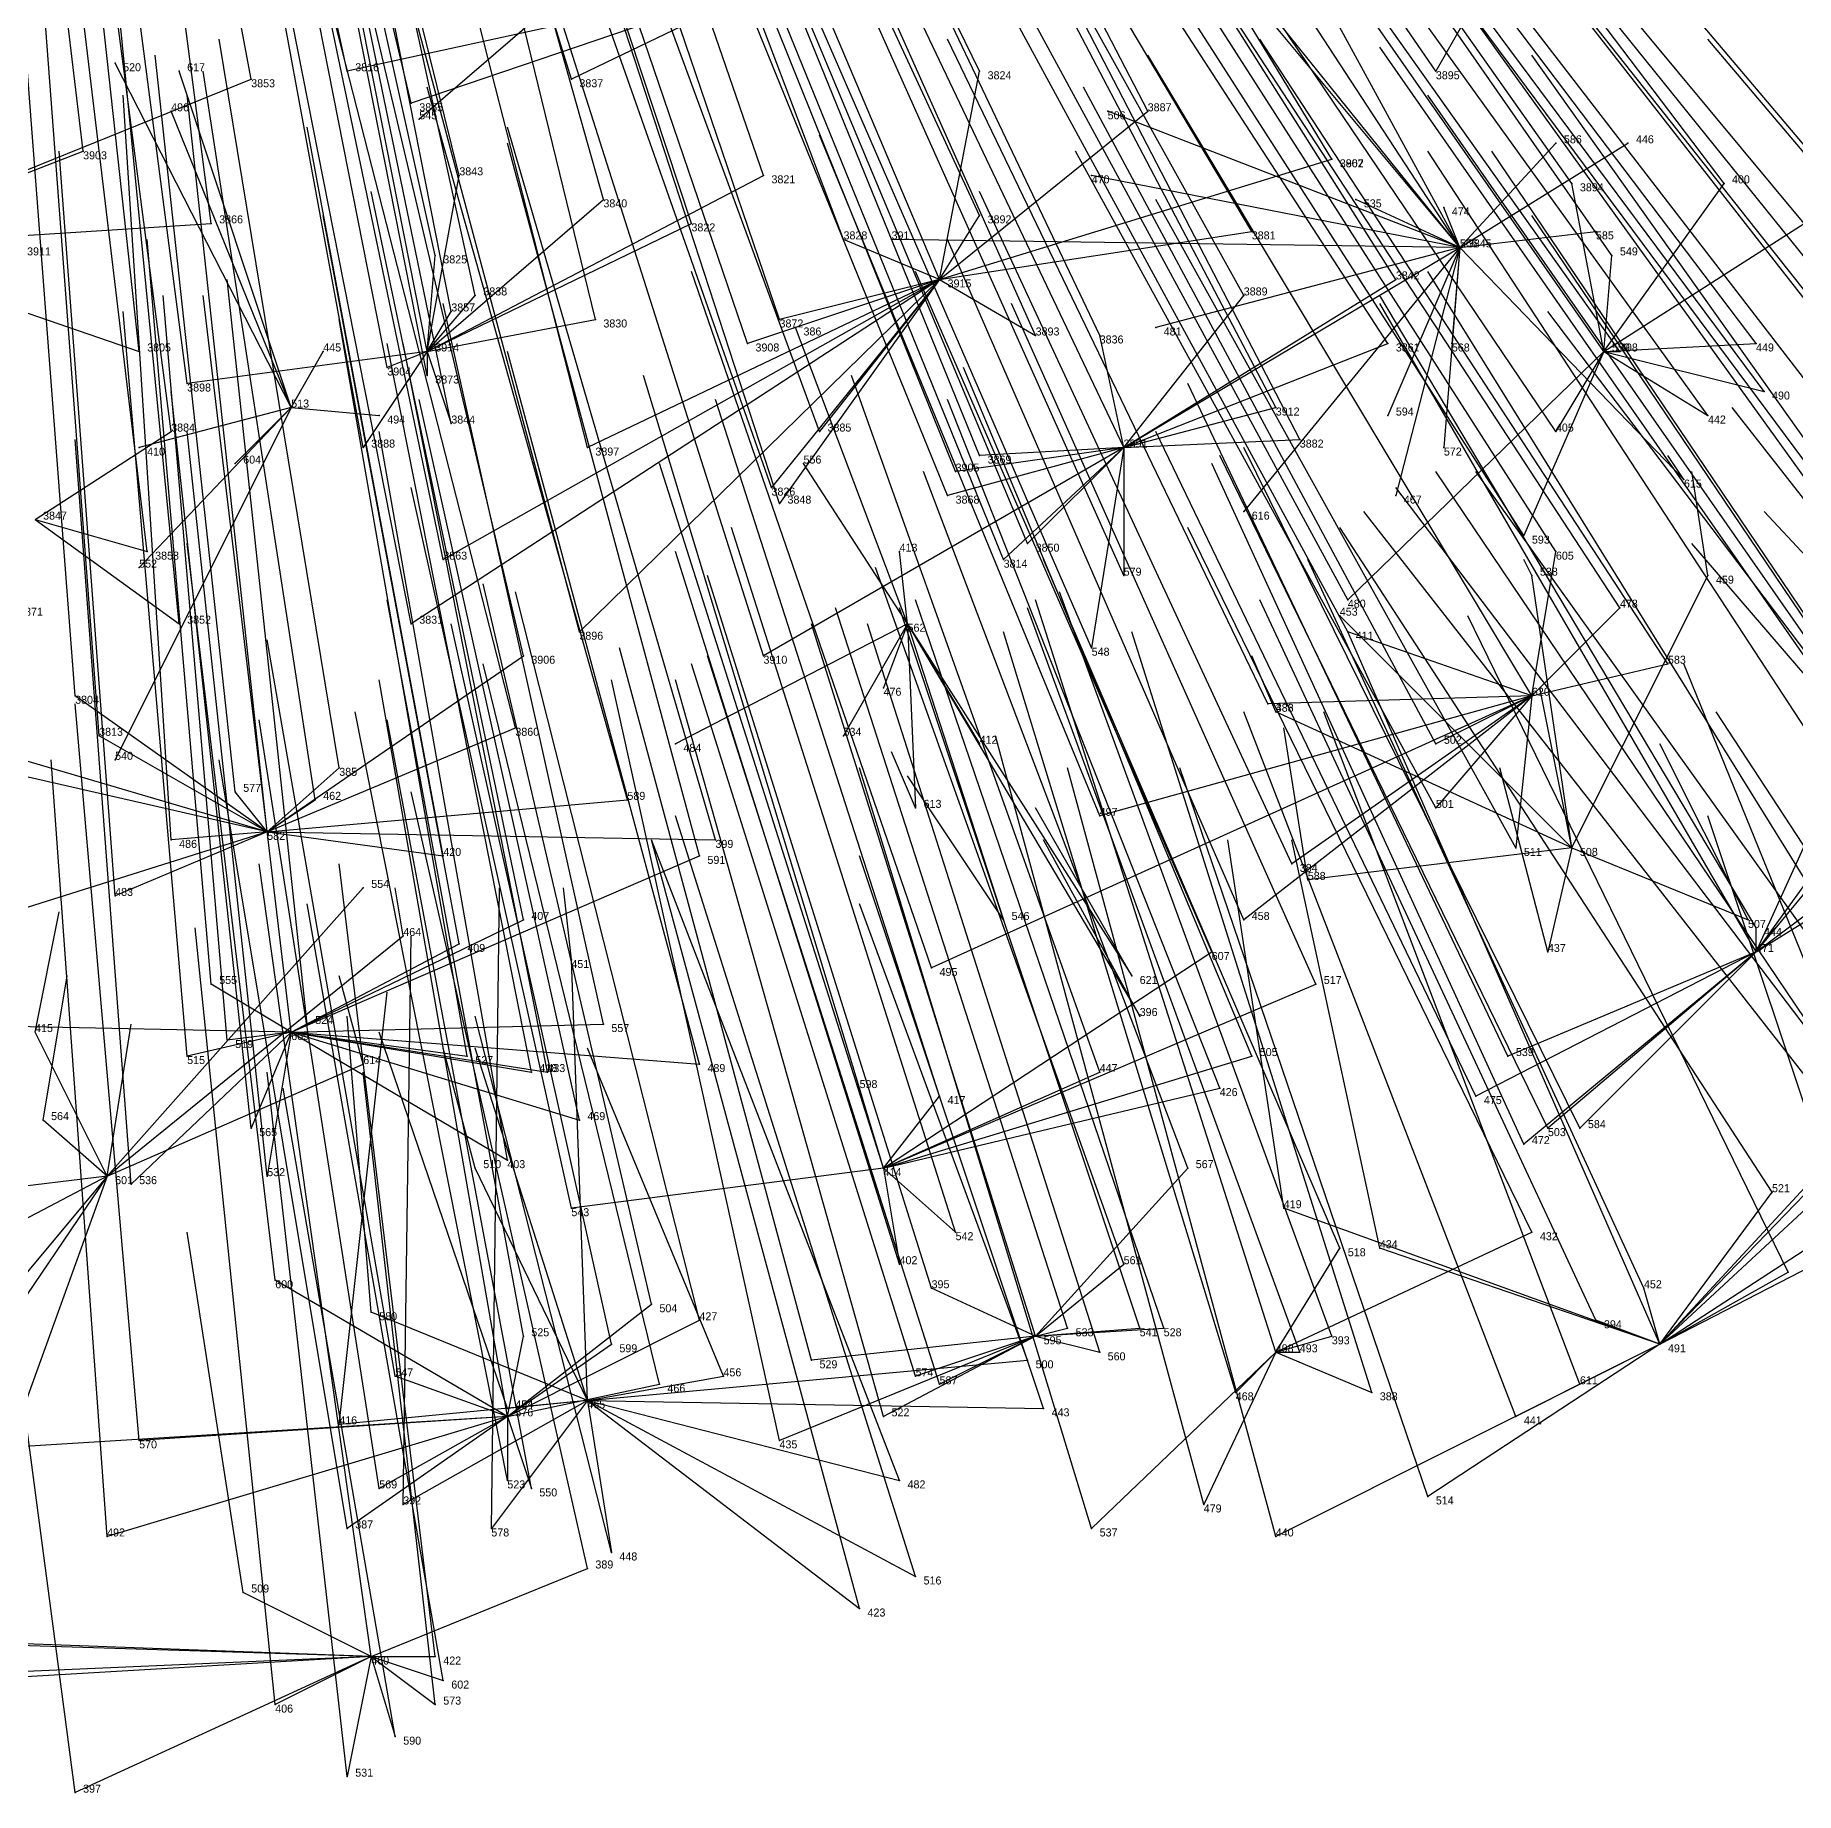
# Model space of a CAD drawing. Extents: x -0.5 to 0.59, y -0.5 to 0.58.
# Drawn here: x 0.021 to 0.241, y -0.497 to -0.2775 of the extents above; entities that cross this region are included whole.
import ezdxf

# ---------------------------------------------------------------- set-up
doc = ezdxf.new("R2010")
doc.units = 0
for name, color, linetype in [('Facilities', 3, 'CONTINUOUS'), ('Facilities_lines', 3, 'CONTINUOUS'), ('Normals', 1, 'CONTINUOUS'), ('Source_points', 5, 'CONTINUOUS'), ('Text', 3, 'CONTINUOUS')]:
    doc.layers.add(name, color=color, linetype=linetype)

msp = doc.modelspace()

# ---------------------------------------------------------------- linework, layer by layer
at = {"layer": 'Facilities', "color": 3}
for p in [(0.199, -0.304, -1.25), (0.134, -0.308, -0.84), (0.07, -0.317, -0.811), (0.217, -0.317, -0.96), (0.053, -0.324, -1.25), (0.157, -0.329, -0.911), (0.13, -0.351, -1.25), (0.208, -0.36, -1.038), (0.05, -0.377, -0.951), (0.213, -0.379, -1.25), (0.236, -0.392, -1.142), (0.053, -0.402, -1.014), (0.03, -0.42, -1.25), (0.127, -0.419, -1.095), (0.146, -0.44, -1.159), (0.176, -0.442, -1.188), (0.224, -0.441, -1.238), (0.09, -0.448, -1.25), (0.08, -0.45, -1.141), (0.063, -0.48, -1.211)]:
    msp.add_point(p, dxfattribs=at)
at = {"layer": 'Facilities_lines', "color": 3}
for p, q in [((0.213, -0.252, -0.824), (0.196, -0.282, -0.859)), ((0.199, -0.304, -1.25), (0.166, -0.263, -1.25)), ((0.199, -0.304, -1.25), (0.169, -0.268, -1.25)), ((0.115, -0.27, -0.734), (0.06, -0.282, -0.72)), ((0.115, -0.27, -0.734), (0.068, -0.286, -0.736)), ((0.091, -0.269, -1.25), (0.069, -0.288, -1.25)), ((0.115, -0.27, -0.734), (0.088, -0.283, -0.742)), ((0.199, -0.304, -1.25), (0.181, -0.271, -1.25)), ((0.053, -0.324, -1.25), (0.031, -0.281, -1.25)), ((-0.004, -0.304, -0.76), (0.048, -0.283, -0.718)), ((0.053, -0.324, -1.25), (0.039, -0.282, -1.25)), ((0.134, -0.308, -0.84), (0.139, -0.282, -0.786)), ((0.053, -0.324, -1.25), (0.038, -0.287, -1.25)), ((0.134, -0.308, -0.84), (0.16, -0.287, -0.821)), ((0.199, -0.304, -1.25), (0.155, -0.287, -1.25)), ((-0.004, -0.304, -0.76), (0.027, -0.292, -0.734)), ((0.199, -0.304, -1.25), (0.22, -0.291, -1.25)), ((0.199, -0.304, -1.25), (0.211, -0.291, -1.25)), ((0.134, -0.308, -0.84), (0.183, -0.293, -0.864)), ((0.134, -0.308, -0.84), (0.183, -0.293, -0.865)), ((0.07, -0.317, -0.811), (0.112, -0.295, -0.789)), ((0.07, -0.317, -0.811), (0.074, -0.295, -0.759)), ((0.199, -0.304, -1.25), (0.153, -0.295, -1.25)), ((0.217, -0.317, -0.96), (0.213, -0.296, -0.913)), ((0.217, -0.317, -0.96), (0.232, -0.296, -0.94)), ((0.07, -0.317, -0.811), (0.092, -0.298, -0.78)), ((0.199, -0.304, -1.25), (0.186, -0.298, -1.25)), ((0.199, -0.304, -1.25), (0.197, -0.299, -1.25)), ((-0.004, -0.304, -0.76), (0.043, -0.301, -0.759)), ((0.07, -0.317, -0.811), (0.103, -0.301, -0.796)), ((0.134, -0.308, -0.84), (0.139, -0.3, -0.827)), ((0.217, -0.317, -0.96), (0.242, -0.301, -0.965)), ((0.134, -0.308, -0.84), (0.122, -0.303, -0.816)), ((0.199, -0.304, -1.25), (0.128, -0.303, -1.25)), ((0.134, -0.308, -0.84), (0.173, -0.302, -0.871)), ((0.199, -0.304, -1.25), (0.216, -0.302, -1.25)), ((-0.004, -0.304, -0.76), (0.034, -0.317, -0.796)), ((0.07, -0.317, -0.811), (0.071, -0.305, -0.784)), ((0.157, -0.329, -0.911), (0.199, -0.304, -0.907)), ((0.199, -0.304, -1.25), (0.161, -0.314, -1.25)), ((0.199, -0.304, -1.25), (0.172, -0.337, -1.25)), ((0.199, -0.304, -1.25), (0.19, -0.325, -1.25)), ((0.199, -0.304, -1.25), (0.191, -0.335, -1.25)), ((0.199, -0.304, -1.25), (0.197, -0.329, -1.25)), ((0.199, -0.304, -1.25), (0.198, -0.316, -1.25)), ((0.199, -0.304, -1.25), (0.227, -0.333, -1.25)), ((0.217, -0.317, -0.96), (0.218, -0.305, -0.937)), ((0.134, -0.308, -0.84), (0.068, -0.351, -0.894)), ((0.07, -0.317, -0.811), (0.076, -0.31, -0.797)), ((0.134, -0.308, -0.84), (0.072, -0.343, -0.875)), ((0.134, -0.308, -0.84), (0.089, -0.352, -0.908)), ((0.134, -0.308, -0.84), (0.09, -0.329, -0.854)), ((0.134, -0.308, -0.84), (0.11, -0.316, -0.837)), ((0.134, -0.308, -0.84), (0.113, -0.334, -0.881)), ((0.134, -0.308, -0.84), (0.114, -0.313, -0.833)), ((0.134, -0.308, -0.84), (0.114, -0.336, -0.886)), ((0.134, -0.308, -0.84), (0.119, -0.327, -0.87)), ((0.134, -0.308, -0.84), (0.146, -0.315, -0.867)), ((0.157, -0.329, -0.911), (0.191, -0.308, -0.905)), ((0.157, -0.329, -0.911), (0.172, -0.31, -0.886)), ((0.07, -0.317, -0.811), (0.073, -0.312, -0.8)), ((0.07, -0.317, -0.811), (0.091, -0.313, -0.815)), ((0.13, -0.351, -1.25), (0.116, -0.314, -1.25)), ((0.157, -0.329, -0.911), (0.154, -0.315, -0.877)), ((0.157, -0.329, -0.911), (0.19, -0.316, -0.922)), ((0.217, -0.317, -0.96), (0.236, -0.316, -0.987)), ((0.07, -0.317, -0.811), (0.04, -0.321, -0.81)), ((0.053, -0.324, -1.25), (0.057, -0.317, -1.25)), ((0.07, -0.317, -0.811), (0.062, -0.329, -0.836)), ((0.07, -0.317, -0.811), (0.065, -0.319, -0.815)), ((0.07, -0.317, -0.811), (0.07, -0.32, -0.82)), ((0.07, -0.317, -0.811), (0.073, -0.326, -0.834)), ((0.217, -0.317, -0.96), (0.185, -0.348, -0.986)), ((0.217, -0.317, -0.96), (0.207, -0.34, -0.996)), ((0.217, -0.317, -0.96), (0.211, -0.327, -0.971)), ((0.217, -0.317, -0.96), (0.219, -0.317, -0.962)), ((0.217, -0.317, -0.96), (0.237, -0.322, -1)), ((0.217, -0.317, -0.96), (0.23, -0.325, -0.996)), ((0.053, -0.324, -1.25), (0.031, -0.368, -1.25)), ((0.053, -0.324, -1.25), (0.034, -0.329, -1.25)), ((0.053, -0.324, -1.25), (0.034, -0.344, -1.25)), ((0.053, -0.324, -1.25), (0.046, -0.331, -1.25)), ((0.053, -0.324, -1.25), (0.064, -0.325, -1.25)), ((0.157, -0.329, -0.911), (0.176, -0.324, -0.922)), ((0.021, -0.338, -0.846), (0.038, -0.327, -0.823)), ((0.157, -0.329, -0.911), (0.112, -0.355, -0.931)), ((0.157, -0.329, -0.911), (0.135, -0.335, -0.904)), ((0.157, -0.329, -0.911), (0.136, -0.332, -0.896)), ((0.157, -0.329, -0.911), (0.139, -0.33, -0.895)), ((0.157, -0.329, -0.911), (0.142, -0.343, -0.929)), ((0.157, -0.329, -0.911), (0.145, -0.341, -0.927)), ((0.157, -0.329, -0.911), (0.153, -0.354, -0.965)), ((0.157, -0.329, -0.911), (0.179, -0.328, -0.934)), ((0.157, -0.329, -0.911), (0.157, -0.345, -0.947)), ((0.13, -0.351, -1.25), (0.117, -0.331, -1.25)), ((0.021, -0.338, -0.846), (0.039, -0.351, -0.883)), ((0.021, -0.338, -0.846), (0.035, -0.342, -0.86)), ((0.13, -0.351, -1.25), (0.129, -0.342, -1.25)), ((0.208, -0.36, -1.038), (0.211, -0.342, -1.005)), ((0.213, -0.379, -1.25), (0.208, -0.345, -1.25)), ((0.213, -0.379, -1.25), (0.23, -0.345, -1.25)), ((0.208, -0.36, -1.038), (0.219, -0.349, -1.029)), ((0.13, -0.351, -1.25), (0.101, -0.366, -1.25)), ((0.13, -0.351, -1.25), (0.122, -0.365, -1.25)), ((0.13, -0.351, -1.25), (0.127, -0.359, -1.25)), ((0.13, -0.351, -1.25), (0.139, -0.366, -1.25)), ((0.13, -0.351, -1.25), (0.159, -0.4, -1.25)), ((0.13, -0.351, -1.25), (0.142, -0.388, -1.25)), ((0.13, -0.351, -1.25), (0.131, -0.374, -1.25)), ((0.13, -0.351, -1.25), (0.158, -0.395, -1.25)), ((0.213, -0.379, -1.25), (0.184, -0.35, -1.25)), ((0.208, -0.36, -1.038), (0.185, -0.352, -0.995)), ((0.05, -0.377, -0.951), (0.082, -0.355, -0.912)), ((0.208, -0.36, -1.038), (0.225, -0.356, -1.052)), ((0.236, -0.392, -1.142), (0.262, -0.356, -1.105)), ((0.05, -0.377, -0.951), (0.026, -0.36, -0.903)), ((0.208, -0.36, -1.038), (0.133, -0.394, -1.041)), ((0.208, -0.36, -1.038), (0.154, -0.375, -1.013)), ((0.208, -0.36, -1.038), (0.172, -0.388, -1.061)), ((0.208, -0.36, -1.038), (0.175, -0.361, -1.004)), ((0.208, -0.36, -1.038), (0.178, -0.381, -1.052)), ((0.208, -0.36, -1.038), (0.196, -0.374, -1.055)), ((0.208, -0.36, -1.038), (0.196, -0.366, -1.037)), ((0.208, -0.36, -1.038), (0.206, -0.379, -1.08)), ((0.213, -0.379, -1.25), (0.176, -0.362, -1.25)), ((0.05, -0.377, -0.951), (0.029, -0.365, -0.915)), ((0.05, -0.377, -0.951), (0.081, -0.364, -0.932)), ((0.05, -0.377, -0.951), (0.002, -0.366, -0.915)), ((0.05, -0.377, -0.951), (0.016, -0.367, -0.919)), ((0.05, -0.377, -0.951), (0.059, -0.369, -0.935)), ((0.236, -0.392, -1.142), (0.255, -0.369, -1.122)), ((0.236, -0.392, -1.142), (0.246, -0.37, -1.111)), ((0.05, -0.377, -0.951), (0.046, -0.372, -0.937)), ((0.05, -0.377, -0.951), (0.056, -0.373, -0.943)), ((0.05, -0.377, -0.951), (0.095, -0.373, -0.962)), ((0.05, -0.377, -0.951), (0.015, -0.388, -0.971)), ((0.05, -0.377, -0.951), (0.031, -0.385, -0.965)), ((0.05, -0.377, -0.951), (0.038, -0.378, -0.95)), ((0.05, -0.377, -0.951), (0.106, -0.378, -0.981)), ((0.05, -0.377, -0.951), (0.072, -0.38, -0.966)), ((0.236, -0.392, -1.142), (0.26, -0.377, -1.145)), ((0.053, -0.402, -1.014), (0.104, -0.38, -0.986)), ((0.213, -0.379, -1.25), (0.18, -0.383, -1.25)), ((0.213, -0.379, -1.25), (0.21, -0.392, -1.25)), ((0.213, -0.379, -1.25), (0.235, -0.388, -1.25)), ((0.03, -0.42, -1.25), (0.062, -0.384, -1.25)), ((0.236, -0.392, -1.142), (0.244, -0.386, -1.141)), ((0.053, -0.402, -1.014), (0.082, -0.388, -0.991)), ((0.236, -0.392, -1.142), (0.236, -0.389, -1.139)), ((0.03, -0.42, -1.25), (0.067, -0.39, -1.25)), ((0.053, -0.402, -1.014), (0.074, -0.391, -0.995)), ((0.09, -0.448, -1.25), (0.088, -0.393, -1.25)), ((0.127, -0.419, -1.095), (0.168, -0.392, -1.067)), ((0.236, -0.392, -1.142), (0.201, -0.41, -1.142)), ((0.236, -0.392, -1.142), (0.205, -0.405, -1.135)), ((0.236, -0.392, -1.142), (0.207, -0.416, -1.162)), ((0.236, -0.392, -1.142), (0.21, -0.414, -1.161)), ((0.236, -0.392, -1.142), (0.214, -0.414, -1.165)), ((0.053, -0.402, -1.014), (0.043, -0.396, -0.995)), ((0.127, -0.419, -1.095), (0.181, -0.396, -1.089)), ((0.053, -0.402, -1.014), (0.003, -0.401, -1.003)), ((0.03, -0.42, -1.25), (0.021, -0.402, -1.25)), ((0.053, -0.402, -1.014), (0.033, -0.421, -1.055)), ((0.053, -0.402, -1.014), (0.04, -0.405, -1.018)), ((0.053, -0.402, -1.014), (0.045, -0.403, -1.014)), ((0.053, -0.402, -1.014), (0.048, -0.414, -1.043)), ((0.053, -0.402, -1.014), (0.05, -0.42, -1.057)), ((0.053, -0.402, -1.014), (0.092, -0.401, -1.029)), ((0.053, -0.402, -1.014), (0.055, -0.401, -1.011)), ((0.053, -0.402, -1.014), (0.083, -0.407, -1.038)), ((0.053, -0.402, -1.014), (0.085, -0.407, -1.039)), ((0.053, -0.402, -1.014), (0.075, -0.405, -1.03)), ((0.053, -0.402, -1.014), (0.08, -0.418, -1.065)), ((0.053, -0.402, -1.014), (0.089, -0.413, -1.056)), ((0.053, -0.402, -1.014), (0.104, -0.406, -1.048)), ((0.03, -0.42, -1.25), (0.062, -0.406, -1.25)), ((0.127, -0.419, -1.095), (0.173, -0.405, -1.101)), ((0.127, -0.419, -1.095), (0.124, -0.409, -1.068)), ((0.127, -0.419, -1.095), (0.154, -0.407, -1.088)), ((0.127, -0.419, -1.095), (0.169, -0.409, -1.107)), ((0.127, -0.419, -1.095), (0.134, -0.41, -1.079)), ((0.03, -0.42, -1.25), (0.022, -0.413, -1.25)), ((0.224, -0.441, -1.238), (0.251, -0.413, -1.209)), ((0.224, -0.441, -1.238), (0.252, -0.415, -1.214)), ((0.224, -0.441, -1.238), (0.248, -0.415, -1.21)), ((0.03, -0.42, -1.25), (-0.003, -0.424, -1.25)), ((0.03, -0.42, -1.25), (0.005, -0.45, -1.25)), ((0.03, -0.42, -1.25), (0.009, -0.451, -1.25)), ((0.03, -0.42, -1.25), (0.009, -0.431, -1.25)), ((0.03, -0.42, -1.25), (0.013, -0.467, -1.25)), ((0.09, -0.448, -1.25), (0.076, -0.419, -1.25)), ((0.127, -0.419, -1.095), (0.088, -0.424, -1.083)), ((0.127, -0.419, -1.095), (0.129, -0.431, -1.124)), ((0.127, -0.419, -1.095), (0.136, -0.427, -1.121)), ((0.146, -0.44, -1.159), (0.165, -0.419, -1.125)), ((0.224, -0.441, -1.238), (0.238, -0.422, -1.21)), ((0.224, -0.441, -1.238), (0.177, -0.424, -1.25)), ((0.224, -0.441, -1.238), (0.255, -0.425, -1.239)), ((0.224, -0.441, -1.238), (0.247, -0.426, -1.25)), ((0.176, -0.442, -1.188), (0.208, -0.427, -1.189)), ((0.146, -0.44, -1.159), (0.157, -0.431, -1.146)), ((0.176, -0.442, -1.188), (0.184, -0.429, -1.168)), ((0.224, -0.441, -1.238), (0.189, -0.429, -1.25)), ((0.08, -0.45, -1.141), (0.051, -0.433, -1.091)), ((0.224, -0.441, -1.238), (0.24, -0.432, -1.236)), ((0.146, -0.44, -1.159), (0.133, -0.434, -1.134)), ((0.224, -0.441, -1.238), (0.222, -0.434, -1.218)), ((0.09, -0.448, -1.25), (0.063, -0.437, -1.25)), ((0.08, -0.45, -1.141), (0.098, -0.436, -1.118)), ((0.08, -0.45, -1.141), (0.104, -0.438, -1.125)), ((0.146, -0.44, -1.159), (0.162, -0.439, -1.17)), ((0.146, -0.44, -1.159), (0.15, -0.439, -1.161)), ((0.146, -0.44, -1.159), (0.159, -0.439, -1.167)), ((0.224, -0.441, -1.238), (0.216, -0.438, -1.222)), ((0.08, -0.45, -1.141), (0.082, -0.44, -1.119)), ((0.08, -0.45, -1.141), (0.093, -0.441, -1.128)), ((0.146, -0.44, -1.159), (0.114, -0.453, -1.169)), ((0.146, -0.44, -1.159), (0.118, -0.443, -1.147)), ((0.146, -0.44, -1.159), (0.127, -0.45, -1.169)), ((0.146, -0.44, -1.159), (0.131, -0.445, -1.159)), ((0.146, -0.44, -1.159), (0.134, -0.446, -1.164)), ((0.146, -0.44, -1.159), (0.154, -0.442, -1.171)), ((0.176, -0.442, -1.188), (0.153, -0.464, -1.222)), ((0.176, -0.442, -1.188), (0.167, -0.461, -1.226)), ((0.176, -0.442, -1.188), (0.171, -0.447, -1.197)), ((0.176, -0.442, -1.188), (0.183, -0.44, -1.191)), ((0.224, -0.441, -1.238), (0.176, -0.465, -1.242)), ((0.176, -0.442, -1.188), (0.188, -0.447, -1.213)), ((0.176, -0.442, -1.188), (0.179, -0.442, -1.192)), ((0.224, -0.441, -1.238), (0.195, -0.46, -1.249)), ((0.224, -0.441, -1.238), (0.206, -0.45, -1.238)), ((0.224, -0.441, -1.238), (0.214, -0.446, -1.25)), ((0.09, -0.448, -1.25), (0.145, -0.443, -1.25)), ((0.08, -0.45, -1.141), (0.066, -0.445, -1.124)), ((0.08, -0.45, -1.141), (0.099, -0.446, -1.142)), ((0.09, -0.448, -1.25), (0.107, -0.445, -1.25)), ((0.09, -0.448, -1.25), (0.059, -0.451, -1.25)), ((0.09, -0.448, -1.25), (0.067, -0.461, -1.25)), ((0.09, -0.448, -1.25), (0.078, -0.464, -1.25)), ((0.09, -0.448, -1.25), (0.08, -0.449, -1.25)), ((0.09, -0.448, -1.25), (0.147, -0.449, -1.25)), ((0.09, -0.448, -1.25), (0.124, -0.474, -1.226)), ((0.09, -0.448, -1.25), (0.093, -0.467, -1.25)), ((0.09, -0.448, -1.25), (0.129, -0.458, -1.25)), ((0.09, -0.448, -1.25), (0.131, -0.47, -1.221)), ((0.08, -0.45, -1.141), (0, -0.455, -1.138)), ((0.08, -0.45, -1.141), (0.03, -0.465, -1.164)), ((0.08, -0.45, -1.141), (0.034, -0.453, -1.136)), ((0.08, -0.45, -1.141), (0.06, -0.464, -1.169)), ((0.08, -0.45, -1.141), (0.064, -0.459, -1.158)), ((0.08, -0.45, -1.141), (0.08, -0.458, -1.163)), ((0.08, -0.45, -1.141), (0.083, -0.459, -1.167)), ((0.063, -0.48, -1.211), (0.09, -0.469, -1.194)), ((0.063, -0.48, -1.211), (0.047, -0.472, -1.25)), ((0.063, -0.48, -1.211), (-0.001, -0.478, -1.195)), ((0.063, -0.48, -1.211), (0.009, -0.478, -1.195)), ((0.063, -0.48, -1.211), (0.012, -0.483, -1.207)), ((0.063, -0.48, -1.211), (0.017, -0.482, -1.207)), ((0.063, -0.48, -1.211), (0.026, -0.497, -1.243)), ((0.063, -0.48, -1.211), (0.051, -0.486, -1.222)), ((0.063, -0.48, -1.211), (0.06, -0.495, -1.246)), ((0.063, -0.48, -1.211), (0.071, -0.48, -1.214)), ((0.063, -0.48, -1.211), (0.071, -0.486, -1.25)), ((0.063, -0.48, -1.211), (0.066, -0.49, -1.237)), ((0.063, -0.48, -1.211), (0.072, -0.483, -1.222))]:
    msp.add_line(p, q, dxfattribs=at)
at = {"layer": 'Normals', "color": 1}
for p, q in [((0.06, -0.282, -0.72), (0.04, -0.191, -0.758)), ((0.048, -0.283, -0.718), (0.031, -0.192, -0.756)), ((0.088, -0.283, -0.742), (0.061, -0.195, -0.78)), ((0.068, -0.286, -0.736), (0.047, -0.197, -0.774)), ((0.027, -0.292, -0.734), (0.016, -0.2, -0.772)), ((0.139, -0.282, -0.786), (0.098, -0.198, -0.822)), ((0.16, -0.287, -0.821), (0.117, -0.204, -0.858)), ((0.074, -0.295, -0.759), (0.052, -0.206, -0.799)), ((0.196, -0.282, -0.859), (0.144, -0.206, -0.897)), ((0.112, -0.295, -0.789), (0.082, -0.208, -0.827)), ((0.043, -0.301, -0.759), (0.031, -0.209, -0.798)), ((0.092, -0.298, -0.78), (0.067, -0.209, -0.818)), ((0.103, -0.301, -0.796), (0.074, -0.213, -0.834)), ((0.071, -0.305, -0.784), (0.051, -0.215, -0.822)), ((0.183, -0.293, -0.864), (0.135, -0.214, -0.902)), ((0.183, -0.293, -0.865), (0.135, -0.214, -0.903)), ((0.122, -0.303, -0.816), (0.089, -0.216, -0.853)), ((0.139, -0.3, -0.827), (0.1, -0.216, -0.865)), ((0.076, -0.31, -0.797), (0.056, -0.219, -0.835)), ((0.073, -0.312, -0.8), (0.055, -0.221, -0.837)), ((0.213, -0.296, -0.913), (0.16, -0.221, -0.951)), ((0.232, -0.296, -0.94), (0.176, -0.222, -0.977)), ((0.091, -0.313, -0.815), (0.069, -0.223, -0.853)), ((0.134, -0.308, -0.84), (0.098, -0.223, -0.878)), ((0.173, -0.302, -0.871), (0.126, -0.223, -0.909)), ((0.034, -0.317, -0.796), (0.024, -0.225, -0.834)), ((0.07, -0.317, -0.811), (0.052, -0.226, -0.848)), ((0.114, -0.313, -0.833), (0.084, -0.225, -0.87)), ((0.199, -0.304, -0.907), (0.148, -0.226, -0.945)), ((0.065, -0.319, -0.815), (0.047, -0.228, -0.852)), ((0.11, -0.316, -0.837), (0.08, -0.228, -0.875)), ((0.04, -0.321, -0.81), (0.028, -0.229, -0.847)), ((0.07, -0.32, -0.82), (0.052, -0.229, -0.856)), ((0.146, -0.315, -0.867), (0.108, -0.23, -0.905)), ((0.172, -0.31, -0.886), (0.127, -0.229, -0.925)), ((0.191, -0.308, -0.905), (0.141, -0.229, -0.943)), ((0.218, -0.305, -0.937), (0.165, -0.229, -0.975)), ((0.242, -0.301, -0.965), (0.183, -0.23, -1.004)), ((0.154, -0.315, -0.877), (0.114, -0.231, -0.915)), ((0.038, -0.327, -0.823), (0.026, -0.235, -0.86)), ((0.073, -0.326, -0.834), (0.054, -0.234, -0.871)), ((0.062, -0.329, -0.836), (0.045, -0.237, -0.873)), ((0.09, -0.329, -0.854), (0.067, -0.239, -0.89)), ((0.19, -0.316, -0.922), (0.14, -0.239, -0.961)), ((0.119, -0.327, -0.87), (0.087, -0.24, -0.907)), ((0.217, -0.317, -0.96), (0.164, -0.241, -0.998)), ((0.219, -0.317, -0.962), (0.165, -0.241, -1.001)), ((0.139, -0.33, -0.895), (0.104, -0.244, -0.931)), ((0.176, -0.324, -0.922), (0.133, -0.242, -0.959)), ((0.236, -0.316, -0.987), (0.18, -0.242, -1.024)), ((0.113, -0.334, -0.881), (0.082, -0.246, -0.917)), ((0.136, -0.332, -0.896), (0.101, -0.245, -0.932)), ((0.157, -0.329, -0.911), (0.117, -0.245, -0.948)), ((0.179, -0.328, -0.934), (0.136, -0.245, -0.971)), ((0.114, -0.336, -0.886), (0.085, -0.247, -0.923)), ((0.237, -0.322, -1), (0.182, -0.248, -1.037)), ((0.035, -0.342, -0.86), (0.024, -0.25, -0.896)), ((0.135, -0.335, -0.904), (0.1, -0.249, -0.94)), ((0.211, -0.327, -0.971), (0.159, -0.25, -1.009)), ((0.23, -0.325, -0.996), (0.176, -0.25, -1.033)), ((0.072, -0.343, -0.875), (0.053, -0.252, -0.912)), ((0.268, -0.322, -1.047), (0.208, -0.251, -1.084)), ((0.145, -0.341, -0.927), (0.109, -0.255, -0.963)), ((0.256, -0.327, -1.039), (0.199, -0.255, -1.076)), ((0.142, -0.343, -0.929), (0.107, -0.257, -0.965)), ((0.039, -0.351, -0.883), (0.03, -0.259, -0.92)), ((0.262, -0.33, -1.053), (0.204, -0.258, -1.091)), ((0.068, -0.351, -0.894), (0.05, -0.26, -0.931)), ((0.157, -0.345, -0.947), (0.119, -0.26, -0.983)), ((0.089, -0.352, -0.908), (0.065, -0.262, -0.945)), ((0.207, -0.34, -0.996), (0.157, -0.262, -1.033)), ((0.246, -0.336, -1.042), (0.191, -0.262, -1.079)), ((0.254, -0.336, -1.052), (0.197, -0.262, -1.09)), ((0.262, -0.336, -1.065), (0.205, -0.263, -1.102)), ((0.082, -0.355, -0.912), (0.061, -0.266, -0.95)), ((0.211, -0.342, -1.005), (0.161, -0.264, -1.041)), ((0.248, -0.341, -1.054), (0.194, -0.266, -1.092)), ((0.026, -0.36, -0.903), (0.019, -0.268, -0.94)), ((0.112, -0.355, -0.931), (0.084, -0.267, -0.968)), ((0.185, -0.348, -0.986), (0.141, -0.267, -1.023)), ((0.153, -0.354, -0.965), (0.116, -0.269, -1.002)), ((0.029, -0.365, -0.915), (0.022, -0.272, -0.953)), ((0.185, -0.352, -0.995), (0.141, -0.271, -1.032)), ((0.219, -0.349, -1.029), (0.168, -0.271, -1.066)), ((0.081, -0.364, -0.932), (0.058, -0.274, -0.97)), ((0.059, -0.369, -0.935), (0.044, -0.278, -0.974)), ((0.175, -0.361, -1.004), (0.135, -0.278, -1.041)), ((0.225, -0.356, -1.052), (0.174, -0.278, -1.089)), ((0.242, -0.355, -1.075), (0.189, -0.279, -1.111)), ((0.29, -0.349, -1.135), (0.23, -0.278, -1.171)), ((0.031, -0.281, -1.25), (0.031, -0.281, -1.15)), ((0.046, -0.372, -0.937), (0.036, -0.28, -0.975)), ((0.208, -0.36, -1.038), (0.16, -0.28, -1.075)), ((0.262, -0.356, -1.105), (0.208, -0.28, -1.142)), ((0.039, -0.282, -1.25), (0.039, -0.282, -1.15)), ((0.056, -0.373, -0.943), (0.042, -0.282, -0.982)), ((0.038, -0.378, -0.95), (0.032, -0.285, -0.987)), ((0.05, -0.377, -0.951), (0.04, -0.285, -0.989)), ((0.095, -0.373, -0.962), (0.07, -0.284, -0.999)), ((0.196, -0.366, -1.037), (0.152, -0.284, -1.074)), ((0.248, -0.361, -1.095), (0.195, -0.285, -1.132)), ((0.038, -0.287, -1.25), (0.038, -0.287, -1.15)), ((0.069, -0.288, -1.25), (0.069, -0.288, -1.15)), ((0.155, -0.287, -1.25), (0.155, -0.287, -1.15)), ((0.072, -0.38, -0.966), (0.055, -0.289, -1.004)), ((0.106, -0.378, -0.981), (0.08, -0.289, -1.018)), ((0.154, -0.375, -1.013), (0.119, -0.29, -1.051)), ((0.031, -0.385, -0.965), (0.024, -0.292, -1.003)), ((0.104, -0.38, -0.986), (0.08, -0.291, -1.023)), ((0.196, -0.374, -1.055), (0.151, -0.292, -1.092)), ((0.246, -0.37, -1.111), (0.195, -0.292, -1.148)), ((0.255, -0.369, -1.122), (0.203, -0.292, -1.159)), ((0.211, -0.291, -1.25), (0.211, -0.291, -1.15)), ((0.22, -0.291, -1.25), (0.22, -0.291, -1.15)), ((0.153, -0.295, -1.25), (0.153, -0.295, -1.15)), ((0.082, -0.388, -0.991), (0.063, -0.297, -1.029)), ((0.178, -0.381, -1.052), (0.139, -0.297, -1.089)), ((0.206, -0.379, -1.08), (0.161, -0.298, -1.117)), ((0.186, -0.298, -1.25), (0.186, -0.298, -1.15)), ((0.197, -0.299, -1.25), (0.197, -0.299, -1.15)), ((0.074, -0.391, -0.995), (0.057, -0.3, -1.033)), ((0.26, -0.377, -1.145), (0.208, -0.3, -1.182)), ((0.043, -0.396, -0.995), (0.035, -0.303, -1.032)), ((0.128, -0.303, -1.25), (0.128, -0.303, -1.15)), ((0.172, -0.388, -1.061), (0.135, -0.303, -1.099)), ((0.216, -0.302, -1.25), (0.216, -0.302, -1.15)), ((0.199, -0.304, -1.25), (0.199, -0.304, -1.15)), ((0.133, -0.394, -1.041), (0.103, -0.307, -1.08)), ((0.168, -0.392, -1.067), (0.131, -0.307, -1.105)), ((0.244, -0.386, -1.141), (0.195, -0.307, -1.178)), ((0.045, -0.403, -1.014), (0.037, -0.31, -1.05)), ((0.053, -0.402, -1.014), (0.042, -0.31, -1.05)), ((0.055, -0.401, -1.011), (0.045, -0.308, -1.047)), ((0.236, -0.389, -1.139), (0.189, -0.31, -1.176)), ((0.04, -0.405, -1.018), (0.032, -0.312, -1.054)), ((0.092, -0.401, -1.029), (0.072, -0.311, -1.067)), ((0.181, -0.396, -1.089), (0.143, -0.311, -1.126)), ((0.236, -0.392, -1.142), (0.189, -0.311, -1.179)), ((0.269, -0.39, -1.184), (0.21, -0.312, -1.205)), ((0.075, -0.405, -1.03), (0.059, -0.313, -1.066)), ((0.116, -0.314, -1.25), (0.116, -0.314, -1.15)), ((0.161, -0.314, -1.25), (0.161, -0.314, -1.15)), ((0.083, -0.407, -1.038), (0.065, -0.316, -1.075)), ((0.085, -0.407, -1.039), (0.067, -0.316, -1.076)), ((0.198, -0.316, -1.25), (0.198, -0.316, -1.15)), ((0.057, -0.317, -1.25), (0.057, -0.317, -1.15)), ((0.104, -0.406, -1.048), (0.08, -0.317, -1.086)), ((0.124, -0.409, -1.068), (0.097, -0.32, -1.106)), ((0.154, -0.407, -1.088), (0.123, -0.32, -1.126)), ((0.173, -0.405, -1.101), (0.137, -0.319, -1.138)), ((0.205, -0.405, -1.135), (0.165, -0.321, -1.172)), ((0.048, -0.414, -1.043), (0.038, -0.322, -1.079)), ((0.089, -0.413, -1.056), (0.069, -0.323, -1.094)), ((0.134, -0.41, -1.079), (0.106, -0.323, -1.118)), ((0.169, -0.409, -1.107), (0.135, -0.323, -1.144)), ((0.053, -0.324, -1.25), (0.053, -0.324, -1.15)), ((0.064, -0.325, -1.25), (0.064, -0.325, -1.15)), ((0.19, -0.325, -1.25), (0.19, -0.325, -1.15)), ((0.291, -0.398, -1.233), (0.233, -0.324, -1.199)), ((0.05, -0.42, -1.057), (0.04, -0.327, -1.094)), ((0.08, -0.418, -1.065), (0.064, -0.327, -1.102)), ((0.201, -0.41, -1.142), (0.161, -0.327, -1.18)), ((0.033, -0.421, -1.055), (0.026, -0.328, -1.091)), ((0.034, -0.329, -1.25), (0.034, -0.329, -1.15)), ((0.214, -0.414, -1.165), (0.172, -0.329, -1.196)), ((0.197, -0.329, -1.25), (0.197, -0.329, -1.15)), ((0.046, -0.331, -1.25), (0.046, -0.331, -1.15)), ((0.127, -0.419, -1.095), (0.099, -0.331, -1.134)), ((0.117, -0.331, -1.25), (0.117, -0.331, -1.15)), ((0.165, -0.419, -1.125), (0.132, -0.332, -1.163)), ((0.207, -0.416, -1.162), (0.168, -0.331, -1.198)), ((0.21, -0.414, -1.161), (0.169, -0.33, -1.196)), ((0.252, -0.415, -1.214), (0.196, -0.332, -1.218)), ((0.259, -0.413, -1.218), (0.201, -0.332, -1.226)), ((0.227, -0.333, -1.25), (0.225, -0.33, -1.15)), ((0.23, -0.345, -1.25), (0.228, -0.332, -1.151)), ((0.088, -0.424, -1.083), (0.068, -0.334, -1.121)), ((0.251, -0.413, -1.209), (0.191, -0.334, -1.219)), ((0.191, -0.335, -1.25), (0.191, -0.335, -1.15)), ((0.172, -0.337, -1.25), (0.172, -0.337, -1.15)), ((0.248, -0.415, -1.21), (0.187, -0.337, -1.22)), ((0.28, -0.383, -1.25), (0.237, -0.337, -1.173)), ((0.136, -0.427, -1.121), (0.108, -0.339, -1.158)), ((0.208, -0.427, -1.189), (0.165, -0.339, -1.207)), ((0.238, -0.422, -1.21), (0.184, -0.339, -1.224)), ((0.051, -0.433, -1.091), (0.04, -0.341, -1.128)), ((0.129, -0.431, -1.124), (0.101, -0.342, -1.161)), ((0.129, -0.342, -1.25), (0.129, -0.342, -1.15)), ((0.184, -0.429, -1.168), (0.147, -0.343, -1.201)), ((0.222, -0.434, -1.218), (0.18, -0.343, -1.21)), ((0.208, -0.345, -1.25), (0.207, -0.343, -1.15)), ((0.271, -0.391, -1.25), (0.228, -0.341, -1.175)), ((0.034, -0.344, -1.25), (0.034, -0.344, -1.15)), ((0.133, -0.434, -1.134), (0.105, -0.345, -1.171)), ((0.157, -0.431, -1.146), (0.126, -0.344, -1.184)), ((0.098, -0.436, -1.118), (0.077, -0.346, -1.155)), ((0.104, -0.438, -1.125), (0.081, -0.347, -1.161)), ((0.183, -0.44, -1.191), (0.149, -0.347, -1.205)), ((0.082, -0.44, -1.119), (0.065, -0.348, -1.155)), ((0.15, -0.439, -1.161), (0.121, -0.349, -1.194)), ((0.159, -0.439, -1.167), (0.129, -0.349, -1.198)), ((0.162, -0.439, -1.17), (0.131, -0.348, -1.199)), ((0.179, -0.442, -1.192), (0.145, -0.349, -1.205)), ((0.176, -0.442, -1.188), (0.146, -0.348, -1.209)), ((0.216, -0.438, -1.222), (0.174, -0.348, -1.214)), ((0.093, -0.441, -1.128), (0.073, -0.351, -1.165)), ((0.146, -0.44, -1.159), (0.118, -0.351, -1.194)), ((0.154, -0.442, -1.171), (0.125, -0.351, -1.2)), ((0.13, -0.351, -1.25), (0.13, -0.351, -1.15)), ((0.184, -0.35, -1.25), (0.184, -0.35, -1.15)), ((0.24, -0.432, -1.236), (0.2, -0.35, -1.195)), ((0.066, -0.445, -1.124), (0.05, -0.353, -1.16)), ((0.118, -0.443, -1.147), (0.094, -0.354, -1.184)), ((0.171, -0.447, -1.197), (0.142, -0.352, -1.206)), ((0.188, -0.447, -1.213), (0.158, -0.352, -1.213)), ((0.224, -0.441, -1.238), (0.185, -0.352, -1.217)), ((0.099, -0.446, -1.142), (0.077, -0.356, -1.179)), ((0.131, -0.445, -1.159), (0.103, -0.356, -1.196)), ((0.134, -0.446, -1.164), (0.105, -0.355, -1.194)), ((0.176, -0.362, -1.25), (0.173, -0.355, -1.15)), ((0.255, -0.425, -1.239), (0.227, -0.356, -1.172)), ((0.08, -0.45, -1.141), (0.064, -0.358, -1.179)), ((0.114, -0.453, -1.169), (0.093, -0.358, -1.19)), ((0.127, -0.45, -1.169), (0.101, -0.358, -1.197)), ((0.127, -0.359, -1.25), (0.127, -0.359, -1.15)), ((0.213, -0.379, -1.25), (0.209, -0.359, -1.152)), ((0.034, -0.453, -1.136), (0.026, -0.361, -1.173)), ((0.08, -0.458, -1.163), (0.061, -0.362, -1.184)), ((0.206, -0.45, -1.238), (0.172, -0.362, -1.207)), ((0.214, -0.446, -1.25), (0.182, -0.362, -1.206)), ((0.269, -0.42, -1.25), (0.231, -0.362, -1.178)), ((0.064, -0.459, -1.158), (0.049, -0.363, -1.183)), ((0.083, -0.459, -1.167), (0.065, -0.363, -1.187)), ((0.122, -0.365, -1.25), (0.122, -0.365, -1.15)), ((0.167, -0.461, -1.226), (0.141, -0.365, -1.223)), ((0.18, -0.383, -1.25), (0.177, -0.364, -1.152)), ((0.101, -0.366, -1.25), (0.101, -0.366, -1.15)), ((0.131, -0.374, -1.25), (0.128, -0.367, -1.15)), ((0.139, -0.366, -1.25), (0.139, -0.366, -1.15)), ((0.235, -0.388, -1.25), (0.224, -0.366, -1.153)), ((0.03, -0.465, -1.164), (0.023, -0.368, -1.19)), ((0.031, -0.368, -1.25), (0.031, -0.368, -1.15)), ((0.06, -0.464, -1.169), (0.044, -0.368, -1.192)), ((0.153, -0.464, -1.222), (0.124, -0.369, -1.22)), ((0.176, -0.465, -1.242), (0.15, -0.369, -1.225)), ((0.195, -0.46, -1.249), (0.164, -0.369, -1.223)), ((0.21, -0.392, -1.25), (0.204, -0.369, -1.153)), ((0.142, -0.388, -1.25), (0.13, -0.37, -1.152)), ((0.09, -0.469, -1.194), (0.068, -0.372, -1.207)), ((0.131, -0.47, -1.221), (0.101, -0.375, -1.214)), ((0.158, -0.395, -1.25), (0.146, -0.374, -1.153)), ((0.247, -0.426, -1.25), (0.23, -0.375, -1.166)), ((0.124, -0.474, -1.226), (0.098, -0.378, -1.224)), ((0.129, -0.458, -1.25), (0.098, -0.378, -1.199)), ((0.159, -0.4, -1.25), (0.147, -0.378, -1.153)), ((0.177, -0.424, -1.25), (0.17, -0.378, -1.162)), ((0.189, -0.429, -1.25), (0.178, -0.378, -1.164)), ((0.147, -0.449, -1.25), (0.124, -0.38, -1.181)), ((0.063, -0.48, -1.211), (0.049, -0.381, -1.209)), ((0.071, -0.48, -1.214), (0.059, -0.381, -1.208)), ((0.062, -0.384, -1.25), (0.062, -0.384, -1.15)), ((0.067, -0.39, -1.25), (0.066, -0.384, -1.15)), ((0.078, -0.464, -1.25), (0.079, -0.384, -1.19)), ((0.088, -0.393, -1.25), (0.087, -0.384, -1.15)), ((0.021, -0.402, -1.25), (0.024, -0.387, -1.151)), ((0.072, -0.483, -1.222), (0.055, -0.386, -1.207)), ((0.145, -0.443, -1.25), (0.124, -0.386, -1.171)), ((0.051, -0.486, -1.222), (0.041, -0.389, -1.201)), ((0.067, -0.461, -1.25), (0.068, -0.39, -1.179)), ((0.022, -0.413, -1.25), (0.025, -0.395, -1.152)), ((0.062, -0.406, -1.25), (0.059, -0.395, -1.151)), ((0.059, -0.451, -1.25), (0.065, -0.397, -1.166)), ((0.063, -0.437, -1.25), (0.06, -0.4, -1.157)), ((0.093, -0.467, -1.25), (0.076, -0.4, -1.178)), ((0.03, -0.42, -1.25), (0.033, -0.401, -1.152)), ((0.08, -0.449, -1.25), (0.064, -0.402, -1.163)), ((0.076, -0.419, -1.25), (0.072, -0.404, -1.151)), ((0.09, -0.448, -1.25), (0.076, -0.404, -1.161)), ((0.107, -0.445, -1.25), (0.09, -0.404, -1.16)), ((0.06, -0.495, -1.246), (0.05, -0.407, -1.199)), ((0.066, -0.49, -1.237), (0.052, -0.409, -1.181)), ((0.071, -0.486, -1.25), (0.062, -0.407, -1.189)), ((0.047, -0.472, -1.25), (0.04, -0.427, -1.161)), ((0.026, -0.497, -1.243), (0.017, -0.429, -1.17))]:
    msp.add_line(p, q, dxfattribs=at)
at = {"layer": 'Source_points', "color": 5}
for p in [(0.031, -0.281, -1.25), (0.039, -0.282, -1.25), (0.048, -0.283, -0.718), (0.06, -0.282, -0.72), (0.088, -0.283, -0.742), (0.139, -0.282, -0.786), (0.196, -0.282, -0.859), (0.038, -0.287, -1.25), (0.068, -0.286, -0.736), (0.069, -0.288, -1.25), (0.155, -0.287, -1.25), (0.16, -0.287, -0.821), (0.027, -0.292, -0.734), (0.211, -0.291, -1.25), (0.22, -0.291, -1.25), (0.183, -0.293, -0.864), (0.183, -0.293, -0.865), (0.074, -0.295, -0.759), (0.112, -0.295, -0.789), (0.153, -0.295, -1.25), (0.213, -0.296, -0.913), (0.232, -0.296, -0.94), (0.092, -0.298, -0.78), (0.186, -0.298, -1.25), (0.197, -0.299, -1.25), (0.043, -0.301, -0.759), (0.103, -0.301, -0.796), (0.139, -0.3, -0.827), (0.122, -0.303, -0.816), (0.128, -0.303, -1.25), (0.173, -0.302, -0.871), (0.216, -0.302, -1.25), (0.071, -0.305, -0.784), (0.199, -0.304, -0.907), (0.218, -0.305, -0.937), (0.076, -0.31, -0.797), (0.172, -0.31, -0.886), (0.191, -0.308, -0.905), (0.073, -0.312, -0.8), (0.091, -0.313, -0.815), (0.114, -0.313, -0.833), (0.116, -0.314, -1.25), (0.161, -0.314, -1.25), (0.11, -0.316, -0.837), (0.146, -0.315, -0.867), (0.154, -0.315, -0.877), (0.19, -0.316, -0.922), (0.198, -0.316, -1.25), (0.236, -0.316, -0.987), (0.034, -0.317, -0.796), (0.057, -0.317, -1.25), (0.219, -0.317, -0.962), (0.04, -0.321, -0.81), (0.065, -0.319, -0.815), (0.07, -0.32, -0.82), (0.237, -0.322, -1), (0.064, -0.325, -1.25), (0.176, -0.324, -0.922), (0.19, -0.325, -1.25), (0.23, -0.325, -0.996), (0.038, -0.327, -0.823), (0.073, -0.326, -0.834), (0.119, -0.327, -0.87), (0.211, -0.327, -0.971), (0.034, -0.329, -1.25), (0.062, -0.329, -0.836), (0.09, -0.329, -0.854), (0.179, -0.328, -0.934), (0.197, -0.329, -1.25), (0.046, -0.331, -1.25), (0.117, -0.331, -1.25), (0.136, -0.332, -0.896), (0.139, -0.33, -0.895), (0.113, -0.334, -0.881), (0.227, -0.333, -1.25), (0.114, -0.336, -0.886), (0.135, -0.335, -0.904), (0.191, -0.335, -1.25), (0.172, -0.337, -1.25), (0.207, -0.34, -0.996), (0.035, -0.342, -0.86), (0.072, -0.343, -0.875), (0.129, -0.342, -1.25), (0.142, -0.343, -0.929), (0.145, -0.341, -0.927), (0.211, -0.342, -1.005), (0.034, -0.344, -1.25), (0.157, -0.345, -0.947), (0.208, -0.345, -1.25), (0.23, -0.345, -1.25), (0.185, -0.348, -0.986), (0.219, -0.349, -1.029), (0.039, -0.351, -0.883), (0.068, -0.351, -0.894), (0.184, -0.35, -1.25), (0.089, -0.352, -0.908), (0.153, -0.354, -0.965), (0.185, -0.352, -0.995), (0.082, -0.355, -0.912), (0.112, -0.355, -0.931), (0.225, -0.356, -1.052), (0.026, -0.36, -0.903), (0.127, -0.359, -1.25), (0.175, -0.361, -1.004), (0.176, -0.362, -1.25), (0.029, -0.365, -0.915), (0.081, -0.364, -0.932), (0.122, -0.365, -1.25), (0.101, -0.366, -1.25), (0.139, -0.366, -1.25), (0.196, -0.366, -1.037), (0.031, -0.368, -1.25), (0.059, -0.369, -0.935), (0.046, -0.372, -0.937), (0.056, -0.373, -0.943), (0.095, -0.373, -0.962), (0.131, -0.374, -1.25), (0.154, -0.375, -1.013), (0.196, -0.374, -1.055), (0.038, -0.378, -0.95), (0.106, -0.378, -0.981), (0.072, -0.38, -0.966), (0.104, -0.38, -0.986), (0.206, -0.379, -1.08), (0.178, -0.381, -1.052), (0.062, -0.384, -1.25), (0.18, -0.383, -1.25), (0.031, -0.385, -0.965), (0.082, -0.388, -0.991), (0.142, -0.388, -1.25), (0.172, -0.388, -1.061), (0.235, -0.388, -1.25), (0.236, -0.389, -1.139), (0.067, -0.39, -1.25), (0.074, -0.391, -0.995), (0.088, -0.393, -1.25), (0.168, -0.392, -1.067), (0.21, -0.392, -1.25), (0.133, -0.394, -1.041), (0.158, -0.395, -1.25), (0.043, -0.396, -0.995), (0.181, -0.396, -1.089), (0.159, -0.4, -1.25), (0.055, -0.401, -1.011), (0.092, -0.401, -1.029), (0.045, -0.403, -1.014), (0.04, -0.405, -1.018), (0.062, -0.406, -1.25), (0.075, -0.405, -1.03), (0.104, -0.406, -1.048), (0.173, -0.405, -1.101), (0.205, -0.405, -1.135), (0.083, -0.407, -1.038), (0.085, -0.407, -1.039), (0.124, -0.409, -1.068), (0.154, -0.407, -1.088), (0.169, -0.409, -1.107), (0.134, -0.41, -1.079), (0.201, -0.41, -1.142), (0.022, -0.413, -1.25), (0.089, -0.413, -1.056), (0.048, -0.414, -1.043), (0.21, -0.414, -1.161), (0.214, -0.414, -1.165), (0.207, -0.416, -1.162), (0.05, -0.42, -1.057), (0.076, -0.419, -1.25), (0.08, -0.418, -1.065), (0.165, -0.419, -1.125), (0.033, -0.421, -1.055), (0.238, -0.422, -1.21), (0.088, -0.424, -1.083), (0.177, -0.424, -1.25), (0.136, -0.427, -1.121), (0.208, -0.427, -1.189), (0.129, -0.431, -1.124), (0.157, -0.431, -1.146), (0.184, -0.429, -1.168), (0.189, -0.429, -1.25), (0.051, -0.433, -1.091), (0.24, -0.432, -1.236), (0.133, -0.434, -1.134), (0.222, -0.434, -1.218), (0.063, -0.437, -1.25), (0.098, -0.436, -1.118), (0.104, -0.438, -1.125), (0.15, -0.439, -1.161), (0.159, -0.439, -1.167), (0.162, -0.439, -1.17), (0.216, -0.438, -1.222), (0.082, -0.44, -1.119), (0.093, -0.441, -1.128), (0.154, -0.442, -1.171), (0.179, -0.442, -1.192), (0.183, -0.44, -1.191), (0.118, -0.443, -1.147), (0.145, -0.443, -1.25), (0.066, -0.445, -1.124), (0.099, -0.446, -1.142), (0.107, -0.445, -1.25), (0.131, -0.445, -1.159), (0.134, -0.446, -1.164), (0.214, -0.446, -1.25), (0.171, -0.447, -1.197), (0.188, -0.447, -1.213), (0.08, -0.449, -1.25), (0.127, -0.45, -1.169), (0.147, -0.449, -1.25), (0.206, -0.45, -1.238), (0.034, -0.453, -1.136), (0.059, -0.451, -1.25), (0.114, -0.453, -1.169), (0.064, -0.459, -1.158), (0.08, -0.458, -1.163), (0.083, -0.459, -1.167), (0.129, -0.458, -1.25), (0.067, -0.461, -1.25), (0.167, -0.461, -1.226), (0.195, -0.46, -1.249), (0.06, -0.464, -1.169), (0.078, -0.464, -1.25), (0.153, -0.464, -1.222), (0.03, -0.465, -1.164), (0.176, -0.465, -1.242), (0.093, -0.467, -1.25), (0.09, -0.469, -1.194), (0.131, -0.47, -1.221), (0.047, -0.472, -1.25), (0.124, -0.474, -1.226), (0.071, -0.48, -1.214), (0.072, -0.483, -1.222), (0.051, -0.486, -1.222), (0.071, -0.486, -1.25), (0.066, -0.49, -1.237), (0.026, -0.497, -1.243), (0.06, -0.495, -1.246)]:
    msp.add_point(p, dxfattribs=at)

# ---------------------------------------------------------------- texts
at = {"layer": 'Text', "color": 3}
for s, p in [('520', (0.032, -0.282, -1.25)), ('617', (0.04, -0.282, -1.25)), ('3816', (0.061, -0.282, -0.72)), ('3853', (0.048, -0.284, -0.718)), ('3837', (0.089, -0.284, -0.742)), ('3824', (0.14, -0.283, -0.786)), ('3895', (0.196, -0.283, -0.859)), ('496', (0.038, -0.287, -1.25)), ('3855', (0.069, -0.287, -0.736)), ('545', (0.069, -0.288, -1.25)), ('506', (0.155, -0.288, -1.25)), ('3887', (0.16, -0.287, -0.821)), ('586', (0.212, -0.291, -1.25)), ('446', (0.221, -0.291, -1.25)), ('3903', (0.027, -0.293, -0.734)), ('3843', (0.074, -0.295, -0.759)), ('3862', (0.184, -0.294, -0.864)), ('3907', (0.184, -0.294, -0.865)), ('3821', (0.113, -0.296, -0.789)), ('470', (0.153, -0.296, -1.25)), ('3894', (0.214, -0.297, -0.913)), ('400', (0.233, -0.296, -0.94)), ('3840', (0.092, -0.299, -0.78)), ('535', (0.187, -0.299, -1.25)), ('474', (0.198, -0.3, -1.25)), ('3866', (0.044, -0.301, -0.759)), ('3822', (0.103, -0.302, -0.796)), ('3892', (0.14, -0.301, -0.827)), ('3828', (0.122, -0.303, -0.816)), ('391', (0.128, -0.303, -1.25)), ('3881', (0.173, -0.303, -0.871)), ('566', (0.199, -0.304, -1.25)), ('3845', (0.2, -0.304, -0.907)), ('585', (0.216, -0.303, -1.25)), ('3911', (0.02, -0.305, -0.763)), ('3825', (0.072, -0.306, -0.784)), ('549', (0.219, -0.305, -0.937)), ('3842', (0.191, -0.308, -0.905)), ('3838', (0.077, -0.31, -0.797)), ('3915', (0.135, -0.309, -0.84)), ('3889', (0.172, -0.31, -0.886)), ('3857', (0.073, -0.312, -0.8)), ('3830', (0.092, -0.314, -0.815)), ('3872', (0.114, -0.314, -0.833)), ('386', (0.117, -0.315, -1.25)), ('3893', (0.146, -0.315, -0.867)), ('481', (0.162, -0.315, -1.25)), ('3805', (0.035, -0.317, -0.796)), ('445', (0.057, -0.317, -1.25)), ('3914', (0.071, -0.317, -0.811)), ('3908', (0.111, -0.317, -0.837)), ('3836', (0.154, -0.316, -0.877)), ('3861', (0.191, -0.317, -0.922)), ('568', (0.198, -0.317, -1.25)), ('559', (0.218, -0.317, -0.96)), ('408', (0.219, -0.317, -0.962)), ('449', (0.236, -0.317, -0.987)), ('3898', (0.04, -0.322, -0.81)), ('3904', (0.065, -0.32, -0.815)), ('3873', (0.071, -0.321, -0.82)), ('513', (0.053, -0.324, -1.25)), ('490', (0.238, -0.323, -1)), ('494', (0.065, -0.326, -1.25)), ('3844', (0.073, -0.326, -0.834)), ('3912', (0.176, -0.325, -0.922)), ('594', (0.191, -0.325, -1.25)), ('442', (0.23, -0.326, -0.996)), ('3884', (0.038, -0.327, -0.823)), ('3885', (0.12, -0.327, -0.87)), ('405', (0.211, -0.327, -0.971)), ('410', (0.035, -0.33, -1.25)), ('3888', (0.063, -0.329, -0.836)), ('3897', (0.091, -0.33, -0.854)), ('3891', (0.157, -0.329, -0.911)), ('3882', (0.179, -0.329, -0.934)), ('572', (0.197, -0.33, -1.25)), ('604', (0.047, -0.331, -1.25)), ('556', (0.117, -0.331, -1.25)), ('3905', (0.136, -0.332, -0.896)), ('3869', (0.14, -0.331, -0.895)), ('3826', (0.113, -0.335, -0.881)), ('615', (0.227, -0.334, -1.25)), ('3848', (0.115, -0.336, -0.886)), ('3868', (0.136, -0.336, -0.904)), ('467', (0.192, -0.336, -1.25)), ('3847', (0.022, -0.338, -0.846)), ('616', (0.173, -0.338, -1.25)), ('593', (0.208, -0.341, -0.996)), ('552', (0.034, -0.344, -1.25)), ('3858', (0.036, -0.343, -0.86)), ('3863', (0.072, -0.343, -0.875)), ('413', (0.129, -0.342, -1.25)), ('3814', (0.142, -0.344, -0.929)), ('3850', (0.146, -0.342, -0.927)), ('605', (0.211, -0.343, -1.005)), ('579', (0.157, -0.345, -0.947)), ('538', (0.209, -0.345, -1.25)), ('459', (0.231, -0.346, -1.25)), ('3871', (0.019, -0.35, -0.876)), ('453', (0.184, -0.35, -1.25)), ('480', (0.185, -0.349, -0.986)), ('478', (0.219, -0.349, -1.029)), ('3852', (0.04, -0.351, -0.883)), ('3831', (0.069, -0.351, -0.894)), ('562', (0.13, -0.352, -1.25)), ('3896', (0.089, -0.353, -0.908)), ('548', (0.153, -0.355, -0.965)), ('411', (0.186, -0.353, -0.995)), ('3906', (0.083, -0.356, -0.912)), ('3910', (0.112, -0.356, -0.931)), ('583', (0.225, -0.356, -1.052)), ('3804', (0.026, -0.361, -0.903)), ('476', (0.127, -0.36, -1.25)), ('620', (0.208, -0.36, -1.038)), ('436', (0.176, -0.362, -1.004)), ('383', (0.176, -0.362, -1.25)), ('3813', (0.029, -0.365, -0.915)), ('3860', (0.081, -0.365, -0.932)), ('534', (0.122, -0.365, -1.25)), ('412', (0.139, -0.366, -1.25)), ('502', (0.197, -0.366, -1.037)), ('540', (0.031, -0.368, -1.25)), ('484', (0.102, -0.367, -1.25)), ('385', (0.059, -0.37, -0.935)), ('577', (0.047, -0.372, -0.937)), ('462', (0.057, -0.373, -0.943)), ('589', (0.095, -0.373, -0.962)), ('613', (0.132, -0.374, -1.25)), ('501', (0.196, -0.374, -1.055)), ('497', (0.154, -0.375, -1.013)), ('486', (0.039, -0.379, -0.95)), ('582', (0.05, -0.378, -0.951)), ('399', (0.106, -0.379, -0.981)), ('420', (0.072, -0.38, -0.966)), ('591', (0.105, -0.381, -0.986)), ('511', (0.207, -0.38, -1.08)), ('508', (0.214, -0.38, -1.25)), ('384', (0.179, -0.382, -1.052)), ('588', (0.18, -0.383, -1.25)), ('483', (0.031, -0.385, -0.965)), ('554', (0.063, -0.384, -1.25)), ('407', (0.083, -0.388, -0.991)), ('546', (0.143, -0.388, -1.25)), ('458', (0.173, -0.388, -1.061)), ('464', (0.067, -0.39, -1.25)), ('507', (0.235, -0.389, -1.25)), ('444', (0.237, -0.39, -1.139)), ('409', (0.075, -0.392, -0.995)), ('437', (0.21, -0.392, -1.25)), ('471', (0.236, -0.392, -1.142)), ('451', (0.088, -0.394, -1.25)), ('607', (0.168, -0.393, -1.067)), ('555', (0.044, -0.396, -0.995)), ('495', (0.134, -0.395, -1.041)), ('621', (0.159, -0.396, -1.25)), ('517', (0.182, -0.396, -1.089)), ('524', (0.056, -0.401, -1.011)), ('396', (0.159, -0.4, -1.25)), ('415', (0.021, -0.402, -1.25)), ('609', (0.053, -0.403, -1.014)), ('557', (0.093, -0.402, -1.029)), ('519', (0.046, -0.404, -1.014)), ('505', (0.174, -0.405, -1.101)), ('539', (0.206, -0.405, -1.135)), ('515', (0.04, -0.406, -1.018)), ('614', (0.062, -0.406, -1.25)), ('527', (0.076, -0.406, -1.03)), ('418', (0.084, -0.407, -1.038)), ('433', (0.085, -0.407, -1.039)), ('489', (0.105, -0.407, -1.048)), ('447', (0.154, -0.407, -1.088)), ('598', (0.124, -0.409, -1.068)), ('426', (0.169, -0.41, -1.107)), ('417', (0.135, -0.411, -1.079)), ('475', (0.202, -0.411, -1.142)), ('564', (0.023, -0.413, -1.25)), ('469', (0.09, -0.413, -1.056)), ('584', (0.215, -0.414, -1.165)), ('565', (0.049, -0.415, -1.043)), ('472', (0.208, -0.416, -1.162)), ('503', (0.21, -0.415, -1.161)), ('601', (0.031, -0.421, -1.25)), ('536', (0.034, -0.421, -1.055)), ('532', (0.05, -0.42, -1.057)), ('510', (0.077, -0.419, -1.25)), ('403', (0.08, -0.419, -1.065)), ('414', (0.127, -0.42, -1.095)), ('567', (0.166, -0.419, -1.125)), ('521', (0.238, -0.422, -1.21)), ('543', (0.088, -0.425, -1.083)), ('419', (0.177, -0.424, -1.25)), ('542', (0.136, -0.428, -1.121)), ('434', (0.189, -0.429, -1.25)), ('432', (0.209, -0.428, -1.189)), ('402', (0.129, -0.431, -1.124)), ('561', (0.157, -0.431, -1.146)), ('518', (0.185, -0.43, -1.168)), ('600', (0.051, -0.434, -1.091)), ('395', (0.133, -0.434, -1.134)), ('452', (0.222, -0.434, -1.218)), ('580', (0.064, -0.438, -1.25)), ('504', (0.099, -0.437, -1.118)), ('427', (0.104, -0.438, -1.125)), ('525', (0.083, -0.44, -1.119)), ('533', (0.151, -0.44, -1.161)), ('541', (0.159, -0.44, -1.167)), ('528', (0.162, -0.44, -1.17)), ('394', (0.217, -0.439, -1.222)), ('599', (0.094, -0.442, -1.128)), ('595', (0.147, -0.441, -1.159)), ('560', (0.155, -0.443, -1.171)), ('498', (0.176, -0.442, -1.188)), ('493', (0.179, -0.442, -1.192)), ('393', (0.183, -0.441, -1.191)), ('491', (0.225, -0.442, -1.238)), ('547', (0.066, -0.445, -1.124)), ('456', (0.107, -0.445, -1.25)), ('529', (0.119, -0.444, -1.147)), ('574', (0.131, -0.445, -1.159)), ('500', (0.146, -0.444, -1.25)), ('466', (0.1, -0.447, -1.142)), ('587', (0.134, -0.446, -1.164)), ('611', (0.214, -0.446, -1.25)), ('454', (0.081, -0.449, -1.25)), ('465', (0.09, -0.449, -1.25)), ('468', (0.171, -0.448, -1.197)), ('388', (0.189, -0.448, -1.213)), ('416', (0.059, -0.451, -1.25)), ('576', (0.081, -0.45, -1.141)), ('522', (0.128, -0.45, -1.169)), ('443', (0.148, -0.45, -1.25)), ('441', (0.207, -0.451, -1.238)), ('570', (0.034, -0.454, -1.136)), ('435', (0.114, -0.454, -1.169)), ('569', (0.064, -0.459, -1.158)), ('523', (0.08, -0.459, -1.163)), ('550', (0.084, -0.46, -1.167)), ('482', (0.13, -0.459, -1.25)), ('392', (0.067, -0.461, -1.25)), ('479', (0.167, -0.462, -1.226)), ('514', (0.196, -0.461, -1.249)), ('492', (0.03, -0.465, -1.164)), ('387', (0.061, -0.464, -1.169)), ('578', (0.078, -0.465, -1.25)), ('537', (0.154, -0.465, -1.222)), ('440', (0.176, -0.465, -1.242)), ('389', (0.091, -0.469, -1.194)), ('448', (0.094, -0.468, -1.25)), ('516', (0.132, -0.471, -1.221)), ('509', (0.048, -0.472, -1.25)), ('423', (0.125, -0.475, -1.226)), ('460', (0.063, -0.481, -1.211)), ('422', (0.072, -0.481, -1.214)), ('602', (0.073, -0.484, -1.222)), ('406', (0.051, -0.487, -1.222)), ('573', (0.072, -0.486, -1.25)), ('590', (0.067, -0.491, -1.237)), ('531', (0.061, -0.495, -1.246)), ('397', (0.027, -0.497, -1.243))]:
    msp.add_text(s, height=0.001, dxfattribs=at).set_placement(p)

doc.saveas('drawing.dxf')
